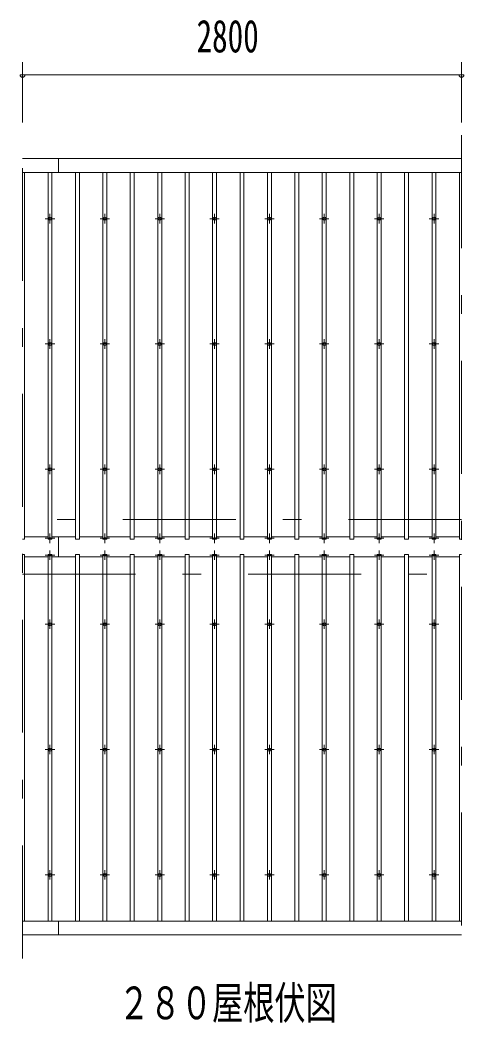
# Model space of a CAD drawing. Units: millimetres, scale not verified. Extents: x -35377 to 35393, y -16800 to 16800.
# Drawn here: x -24684 to -21852, y 8950 to 15345 of the extents above; entities that cross this region are included whole.
import ezdxf
from ezdxf.enums import TextEntityAlignment as Align

# ---------------------------------------------------------------- set-up
doc = ezdxf.new("R2010")
doc.units = ezdxf.units.MM
doc.header["$LTSCALE"] = 60
doc.linetypes.add('USER3', pattern=[24, 12, -5, 2, -5])
for name, color, linetype, lineweight in [('0-2_1-08BOLD', 7, 'Continuous', 18), ('0-3_1-28CENTER', 3, 'USER3', 18), ('0-4_1-48THIN', 4, 'Continuous', 18), ('0-5_1-58DIM', 3, 'Continuous', 18)]:
    doc.layers.add(name, color=color, linetype=linetype, lineweight=lineweight)
doc.styles.add('ＭＳ ゴシック', font='')
doc.styles.get('ＭＳ ゴシック').set_extended_font_data('MS Gothic')

msp = doc.modelspace()

# ---------------------------------------------------------------- linework, layer by layer
at = {"layer": '0-2_1-08BOLD'}
for p, q in [((-21867.83, 14461.47), (-24667.83, 14461.47)), ((-24437.83, 14461.47), (-24437.83, 14374.04)), ((-24667.83, 14374.04), (-21867.83, 14374.04)), ((-24437.83, 12049.83), (-24437.83, 11923.12)), ((-21867.83, 9598.91), (-24667.83, 9598.91)), ((-24437.83, 9598.91), (-24437.83, 9511.48)), ((-24667.83, 9511.48), (-21867.83, 9511.48))]:
    msp.add_line(p, q, dxfattribs=at)
for centre in [(-24492.83, 14078.72), (-24142.83, 14078.72), (-23792.83, 14078.72), (-23442.83, 14078.72), (-23092.83, 14078.72), (-22742.83, 14078.72), (-22392.83, 14078.72), (-22042.83, 14078.72), (-24492.83, 13279.68), (-24142.83, 13279.68), (-23792.83, 13279.68), (-23442.83, 13279.68), (-23092.83, 13279.68), (-22742.83, 13279.68), (-22392.83, 13279.68), (-22042.83, 13279.68), (-24492.83, 12480.63), (-24142.83, 12480.63), (-23792.83, 12480.63), (-23442.83, 12480.63), (-23092.83, 12480.63), (-22742.83, 12480.63), (-22392.83, 12480.63), (-22042.83, 12480.63), (-24492.83, 11492.32), (-24142.83, 11492.32), (-23792.83, 11492.32), (-23442.83, 11492.32), (-23092.83, 11492.32), (-22742.83, 11492.32), (-22392.83, 11492.32), (-22042.83, 11492.32), (-24492.83, 10693.28), (-24142.83, 10693.28), (-23792.83, 10693.28), (-23442.83, 10693.28), (-23092.83, 10693.28), (-22742.83, 10693.28), (-22392.83, 10693.28), (-22042.83, 10693.28), (-24492.83, 9894.23), (-24142.83, 9894.23), (-23792.83, 9894.23), (-23442.83, 9894.23), (-23092.83, 9894.23), (-22742.83, 9894.23), (-22392.83, 9894.23), (-22042.83, 9894.23)]:
    msp.add_circle(centre, 10, dxfattribs=at)
for centre, start, end in [((-24492.83, 12030.08), 46.3961, 133.6039), ((-24492.83, 12051.08), 226.39838, 313.60162), ((-24142.83, 12030.08), 46.3961, 133.6039), ((-24142.83, 12051.08), 226.39838, 313.60162), ((-23792.83, 12030.08), 46.3961, 133.6039), ((-23792.83, 12051.08), 226.39838, 313.60162), ((-23442.83, 12030.08), 46.3961, 133.6039), ((-23442.83, 12051.08), 226.39838, 313.60162), ((-23092.83, 12030.08), 46.3961, 133.6039), ((-23092.83, 12051.08), 226.39838, 313.60162), ((-22742.83, 12030.08), 46.3961, 133.6039), ((-22742.83, 12051.08), 226.39838, 313.60162), ((-22392.83, 12030.08), 46.3961, 133.6039), ((-22392.83, 12051.08), 226.39838, 313.60162), ((-22042.83, 12030.08), 46.3961, 133.6039), ((-22042.83, 12051.08), 226.39838, 313.60162), ((-24492.83, 11921.87), 46.39838, 133.60162), ((-24492.83, 11942.88), 226.3961, 313.6039), ((-24142.83, 11921.87), 46.39838, 133.60162), ((-24142.83, 11942.88), 226.3961, 313.6039), ((-23792.83, 11921.87), 46.39838, 133.60162), ((-23792.83, 11942.88), 226.3961, 313.6039), ((-23442.83, 11921.87), 46.39838, 133.60162), ((-23442.83, 11942.88), 226.3961, 313.6039), ((-23092.83, 11921.87), 46.39838, 133.60162), ((-23092.83, 11942.88), 226.3961, 313.6039), ((-22742.83, 11921.87), 46.39838, 133.60162), ((-22742.83, 11942.88), 226.3961, 313.6039), ((-22392.83, 11921.87), 46.39838, 133.60162), ((-22392.83, 11942.88), 226.3961, 313.6039), ((-22042.83, 11921.87), 46.39838, 133.60162), ((-22042.83, 11942.88), 226.3961, 313.6039)]:
    msp.add_arc(centre, 14.5, start, end, dxfattribs=at)
at = {"layer": '0-3_1-28CENTER'}
for p, q in [((-24667.83, 9361.48), (-24667.83, 14611.48)), ((-21867.83, 14611.48), (-21867.83, 9361.48)), ((-24522.83, 14078.72), (-24462.83, 14078.72)), ((-24492.83, 14048.72), (-24492.83, 14108.72)), ((-24172.83, 14078.72), (-24112.83, 14078.72)), ((-24142.83, 14048.72), (-24142.83, 14108.72)), ((-23822.83, 14078.72), (-23762.83, 14078.72)), ((-23792.83, 14048.72), (-23792.83, 14108.72)), ((-23472.83, 14078.72), (-23412.83, 14078.72)), ((-23442.83, 14048.72), (-23442.83, 14108.72)), ((-23122.83, 14078.72), (-23062.83, 14078.72)), ((-23092.83, 14048.72), (-23092.83, 14108.72)), ((-22772.83, 14078.72), (-22712.83, 14078.72)), ((-22742.83, 14048.72), (-22742.83, 14108.72)), ((-22422.83, 14078.72), (-22362.83, 14078.72)), ((-22392.83, 14048.72), (-22392.83, 14108.72)), ((-22072.83, 14078.72), (-22012.83, 14078.72)), ((-22042.83, 14048.72), (-22042.83, 14108.72)), ((-24492.83, 13249.68), (-24492.83, 13309.68)), ((-24142.83, 13309.68), (-24142.83, 13249.68)), ((-23792.83, 13249.68), (-23792.83, 13309.68)), ((-23442.83, 13309.68), (-23442.83, 13249.68)), ((-23092.83, 13249.68), (-23092.83, 13309.68)), ((-22742.83, 13309.68), (-22742.83, 13249.68)), ((-22392.83, 13249.68), (-22392.83, 13309.68)), ((-22042.83, 13309.68), (-22042.83, 13249.68)), ((-24462.83, 13279.68), (-24522.83, 13279.68)), ((-24112.83, 13279.68), (-24172.83, 13279.68)), ((-23762.83, 13279.68), (-23822.83, 13279.68)), ((-23412.83, 13279.68), (-23472.83, 13279.68)), ((-23062.83, 13279.68), (-23122.83, 13279.68)), ((-22712.83, 13279.68), (-22772.83, 13279.68)), ((-22362.83, 13279.68), (-22422.83, 13279.68)), ((-22012.83, 13279.68), (-22072.83, 13279.68)), ((-24462.83, 12480.63), (-24522.83, 12480.63)), ((-24492.83, 12450.63), (-24492.83, 12510.62)), ((-24112.83, 12480.63), (-24172.83, 12480.63)), ((-24142.83, 12450.63), (-24142.83, 12510.62)), ((-23762.83, 12480.63), (-23822.83, 12480.63)), ((-23792.83, 12450.63), (-23792.83, 12510.62)), ((-23412.83, 12480.63), (-23472.83, 12480.63)), ((-23442.83, 12450.63), (-23442.83, 12510.62)), ((-23062.83, 12480.63), (-23122.83, 12480.63)), ((-23092.83, 12450.63), (-23092.83, 12510.62)), ((-22712.83, 12480.63), (-22772.83, 12480.63)), ((-22742.83, 12450.63), (-22742.83, 12510.62)), ((-22362.83, 12480.63), (-22422.83, 12480.63)), ((-22392.83, 12450.63), (-22392.83, 12510.62)), ((-22012.83, 12480.63), (-22072.83, 12480.63)), ((-22042.83, 12450.63), (-22042.83, 12510.62)), ((-21867.83, 12161.47), (-24667.83, 12161.47)), ((-24462.83, 12040.58), (-24522.83, 12040.58)), ((-24492.83, 12010.58), (-24492.83, 12070.58)), ((-24112.83, 12040.58), (-24172.83, 12040.58)), ((-24142.83, 12010.58), (-24142.83, 12070.58)), ((-23822.83, 12040.58), (-23762.83, 12040.58)), ((-23792.83, 12070.58), (-23792.83, 12010.58)), ((-23412.83, 12040.58), (-23472.83, 12040.58)), ((-23442.83, 12010.58), (-23442.83, 12070.58)), ((-23122.83, 12040.58), (-23062.83, 12040.58)), ((-23092.83, 12070.58), (-23092.83, 12010.58)), ((-22712.83, 12040.58), (-22772.83, 12040.58)), ((-22742.83, 12010.58), (-22742.83, 12070.58)), ((-22422.83, 12040.58), (-22362.83, 12040.58)), ((-22392.83, 12070.58), (-22392.83, 12010.58)), ((-22012.83, 12040.58), (-22072.83, 12040.58)), ((-22042.83, 12010.58), (-22042.83, 12070.58)), ((-24492.83, 11902.38), (-24492.83, 11962.37)), ((-24142.83, 11902.38), (-24142.83, 11962.37)), ((-23792.83, 11962.37), (-23792.83, 11902.38)), ((-23442.83, 11902.38), (-23442.83, 11962.37)), ((-23092.83, 11962.37), (-23092.83, 11902.38)), ((-22742.83, 11902.38), (-22742.83, 11962.37)), ((-22392.83, 11962.37), (-22392.83, 11902.38)), ((-22042.83, 11902.38), (-22042.83, 11962.37)), ((-24522.83, 11932.37), (-24462.83, 11932.37)), ((-24172.83, 11932.37), (-24112.83, 11932.37)), ((-23762.83, 11932.37), (-23822.83, 11932.37)), ((-23472.83, 11932.37), (-23412.83, 11932.37)), ((-23062.83, 11932.37), (-23122.83, 11932.37)), ((-22772.83, 11932.37), (-22712.83, 11932.37)), ((-22362.83, 11932.37), (-22422.83, 11932.37)), ((-22072.83, 11932.37), (-22012.83, 11932.37)), ((-24667.83, 11811.47), (-21867.83, 11811.47)), ((-24492.83, 11522.32), (-24492.83, 11462.32)), ((-24142.83, 11462.32), (-24142.83, 11522.32)), ((-23792.83, 11522.32), (-23792.83, 11462.32)), ((-23442.83, 11462.32), (-23442.83, 11522.32)), ((-23092.83, 11522.32), (-23092.83, 11462.32)), ((-22742.83, 11462.32), (-22742.83, 11522.32)), ((-22392.83, 11522.32), (-22392.83, 11462.32)), ((-22042.83, 11462.32), (-22042.83, 11522.32)), ((-24462.83, 11492.32), (-24522.83, 11492.32)), ((-24112.83, 11492.32), (-24172.83, 11492.32)), ((-23762.83, 11492.32), (-23822.83, 11492.32)), ((-23412.83, 11492.32), (-23472.83, 11492.32)), ((-23062.83, 11492.32), (-23122.83, 11492.32)), ((-22712.83, 11492.32), (-22772.83, 11492.32)), ((-22362.83, 11492.32), (-22422.83, 11492.32)), ((-22012.83, 11492.32), (-22072.83, 11492.32)), ((-24462.83, 10693.28), (-24522.83, 10693.28)), ((-24492.83, 10663.27), (-24492.83, 10723.28)), ((-24172.83, 10693.28), (-24112.83, 10693.28)), ((-24142.83, 10723.28), (-24142.83, 10663.27)), ((-23762.83, 10693.28), (-23822.83, 10693.28)), ((-23792.83, 10663.27), (-23792.83, 10723.28)), ((-23472.83, 10693.28), (-23412.83, 10693.28)), ((-23442.83, 10723.28), (-23442.83, 10663.27)), ((-23062.83, 10693.28), (-23122.83, 10693.28)), ((-23092.83, 10663.27), (-23092.83, 10723.28)), ((-22772.83, 10693.28), (-22712.83, 10693.28)), ((-22742.83, 10723.28), (-22742.83, 10663.27)), ((-22362.83, 10693.28), (-22422.83, 10693.28)), ((-22392.83, 10663.27), (-22392.83, 10723.28)), ((-22072.83, 10693.28), (-22012.83, 10693.28)), ((-22042.83, 10723.28), (-22042.83, 10663.27)), ((-24492.83, 9924.23), (-24492.83, 9864.24)), ((-24142.83, 9924.23), (-24142.83, 9864.24)), ((-23792.83, 9924.23), (-23792.83, 9864.24)), ((-23442.83, 9864.24), (-23442.83, 9924.23)), ((-23092.83, 9924.23), (-23092.83, 9864.24)), ((-22742.83, 9924.23), (-22742.83, 9864.24)), ((-22392.83, 9924.23), (-22392.83, 9864.24)), ((-22042.83, 9864.24), (-22042.83, 9924.23)), ((-24462.83, 9894.23), (-24522.83, 9894.23)), ((-24112.83, 9894.23), (-24172.83, 9894.23)), ((-23762.83, 9894.23), (-23822.83, 9894.23)), ((-23412.83, 9894.23), (-23472.83, 9894.23)), ((-23062.83, 9894.23), (-23122.83, 9894.23)), ((-22712.83, 9894.23), (-22772.83, 9894.23)), ((-22362.83, 9894.23), (-22422.83, 9894.23)), ((-22012.83, 9894.23), (-22072.83, 9894.23))]:
    msp.add_line(p, q, dxfattribs=at)
at = {"layer": '0-4_1-48THIN'}
for p, q in [((-24655.33, 12034.83), (-24655.33, 14374.04)), ((-24480.33, 12034.83), (-24480.33, 14374.04)), ((-24305.33, 12034.83), (-24305.33, 14374.04)), ((-24130.33, 12034.83), (-24130.33, 14374.04)), ((-23955.33, 12034.83), (-23955.33, 14374.04)), ((-23780.33, 12034.83), (-23780.33, 14374.04)), ((-23605.33, 12034.83), (-23605.33, 14374.04)), ((-23430.33, 12034.83), (-23430.33, 14374.04)), ((-23255.33, 12034.83), (-23255.33, 14374.04)), ((-23080.33, 12034.83), (-23080.33, 14374.04)), ((-22905.33, 12034.83), (-22905.33, 14374.04)), ((-22730.33, 12034.83), (-22730.33, 14374.04)), ((-22555.33, 12034.83), (-22555.33, 14374.04)), ((-22380.33, 12034.83), (-22380.33, 14374.04)), ((-22205.33, 12034.83), (-22205.33, 14374.04)), ((-22030.33, 12034.83), (-22030.33, 14374.04)), ((-24667.83, 12034.83), (-24655.33, 12034.83)), ((-24505.33, 12049.83), (-24655.33, 12049.83)), ((-24330.33, 12049.83), (-24480.33, 12049.83)), ((-24155.33, 12049.83), (-24305.33, 12049.83)), ((-23980.33, 12049.83), (-24130.33, 12049.83)), ((-23805.33, 12049.83), (-23955.33, 12049.83)), ((-23630.33, 12049.83), (-23780.33, 12049.83)), ((-23455.33, 12049.83), (-23605.33, 12049.83)), ((-23280.33, 12049.83), (-23430.33, 12049.83)), ((-23105.33, 12049.83), (-23255.33, 12049.83)), ((-22930.33, 12049.83), (-23080.33, 12049.83)), ((-22755.33, 12049.83), (-22905.33, 12049.83)), ((-22580.33, 12049.83), (-22730.33, 12049.83)), ((-22405.33, 12049.83), (-22555.33, 12049.83)), ((-22230.33, 12049.83), (-22380.33, 12049.83)), ((-22055.33, 12049.83), (-22205.33, 12049.83)), ((-21880.33, 12049.83), (-22030.33, 12049.83)), ((-24655.33, 11923.12), (-24505.33, 11923.12)), ((-24505.33, 11938.12), (-24505.33, 9598.91)), ((-24480.33, 11923.12), (-24330.33, 11923.12)), ((-24330.33, 11938.12), (-24330.33, 9598.91)), ((-24305.33, 11923.12), (-24155.33, 11923.12)), ((-24155.33, 11938.12), (-24155.33, 9598.91)), ((-24130.33, 11923.12), (-23980.33, 11923.12)), ((-23980.33, 11938.12), (-23980.33, 9598.91)), ((-23955.33, 11923.12), (-23805.33, 11923.12)), ((-23805.33, 9598.91), (-23805.33, 11938.12)), ((-23780.33, 11923.12), (-23630.33, 11923.12)), ((-23630.33, 9598.91), (-23630.33, 11938.12)), ((-23605.33, 11923.12), (-23455.33, 11923.12)), ((-23455.33, 9598.91), (-23455.33, 11938.12)), ((-23430.33, 11923.12), (-23280.33, 11923.12)), ((-23280.33, 9598.91), (-23280.33, 11938.12)), ((-23255.33, 11923.12), (-23105.33, 11923.12)), ((-23105.33, 9598.91), (-23105.33, 11938.12)), ((-23080.33, 11923.12), (-22930.33, 11923.12)), ((-22930.33, 9598.91), (-22930.33, 11938.12)), ((-22905.33, 11923.12), (-22755.33, 11923.12)), ((-22755.33, 9598.91), (-22755.33, 11938.12)), ((-22730.33, 11923.12), (-22580.33, 11923.12)), ((-22580.33, 9598.91), (-22580.33, 11938.12)), ((-22555.33, 11923.12), (-22405.33, 11923.12)), ((-22405.33, 9598.91), (-22405.33, 11938.12)), ((-22380.33, 11923.12), (-22230.33, 11923.12)), ((-22230.33, 9598.91), (-22230.33, 11938.12)), ((-22205.33, 11923.12), (-22055.33, 11923.12)), ((-22055.33, 9598.91), (-22055.33, 11938.12)), ((-22030.33, 11923.12), (-21880.33, 11923.12)), ((-21880.33, 11938.12), (-21880.33, 9598.91)), ((-21880.33, 11938.12), (-21867.83, 11938.12))]:
    msp.add_line(p, q, dxfattribs=at)
for points in [[(-24505.33, 14374.04), (-24505.33, 12034.83), (-24480.33, 12034.83)], [(-24330.33, 14374.04), (-24330.33, 12034.83), (-24305.33, 12034.83)], [(-24155.33, 14374.04), (-24155.33, 12034.83), (-24130.33, 12034.83)], [(-23980.33, 14374.04), (-23980.33, 12034.83), (-23955.33, 12034.83)], [(-23805.33, 14374.04), (-23805.33, 12034.83), (-23780.33, 12034.83)], [(-23630.33, 14374.04), (-23630.33, 12034.83), (-23605.33, 12034.83)], [(-23455.33, 14374.04), (-23455.33, 12034.83), (-23430.33, 12034.83)], [(-23280.33, 14374.04), (-23280.33, 12034.83), (-23255.33, 12034.83)], [(-23105.33, 14374.04), (-23105.33, 12034.83), (-23080.33, 12034.83)], [(-22930.33, 14374.04), (-22930.33, 12034.83), (-22905.33, 12034.83)], [(-22755.33, 14374.04), (-22755.33, 12034.83), (-22730.33, 12034.83)], [(-22580.33, 14374.04), (-22580.33, 12034.83), (-22555.33, 12034.83)], [(-22405.33, 14374.04), (-22405.33, 12034.83), (-22380.33, 12034.83)], [(-22230.33, 14374.04), (-22230.33, 12034.83), (-22205.33, 12034.83)], [(-22055.33, 14374.04), (-22055.33, 12034.83), (-22030.33, 12034.83)], [(-21880.33, 14374.04), (-21880.33, 12034.83), (-21867.83, 12034.83)], [(-24655.33, 9598.91), (-24655.33, 11938.12), (-24667.83, 11938.12)], [(-24480.33, 9598.91), (-24480.33, 11938.12), (-24505.33, 11938.12)], [(-24305.33, 9598.91), (-24305.33, 11938.12), (-24330.33, 11938.12)], [(-24130.33, 9598.91), (-24130.33, 11938.12), (-24155.33, 11938.12)], [(-23955.33, 9598.91), (-23955.33, 11938.12), (-23980.33, 11938.12)], [(-23805.33, 11938.12), (-23780.33, 11938.12), (-23780.33, 9598.91)], [(-23630.33, 11938.12), (-23605.33, 11938.12), (-23605.33, 9598.91)], [(-23455.33, 11938.12), (-23430.33, 11938.12), (-23430.33, 9598.91)], [(-23280.33, 11938.12), (-23255.33, 11938.12), (-23255.33, 9598.91)], [(-23105.33, 11938.12), (-23080.33, 11938.12), (-23080.33, 9598.91)], [(-22930.33, 11938.12), (-22905.33, 11938.12), (-22905.33, 9598.91)], [(-22755.33, 11938.12), (-22730.33, 11938.12), (-22730.33, 9598.91)], [(-22580.33, 11938.12), (-22555.33, 11938.12), (-22555.33, 9598.91)], [(-22405.33, 11938.12), (-22380.33, 11938.12), (-22380.33, 9598.91)], [(-22230.33, 11938.12), (-22205.33, 11938.12), (-22205.33, 9598.91)], [(-22055.33, 11938.12), (-22030.33, 11938.12), (-22030.33, 9598.91)]]:
    msp.add_lwpolyline(points, dxfattribs=at)
at = {"layer": '0-5_1-58DIM'}
for p, q in [((-24667.83, 14691.48), (-24667.83, 15076.48)), ((-21867.83, 14691.48), (-21867.83, 15076.48)), ((-24651.83, 14996.48), (-24683.83, 14996.48)), ((-24667.83, 14996.48), (-21867.83, 14996.48)), ((-21851.83, 14996.48), (-21883.83, 14996.48))]:
    msp.add_line(p, q, dxfattribs=at)
for centre in [(-24667.83, 14996.48), (-21867.83, 14996.48)]:
    msp.add_arc(centre, 16, 180, 0, dxfattribs=at)

# ---------------------------------------------------------------- texts
at = {"layer": '0-5_1-58DIM', "color": 7, "style": 'ＭＳ ゴシック', "width": 0.7}
for s, p in [('2800', (-23557.87, 15076.48)), ('２８０屋根伏図', (-24055.63, 8911.48))]:
    msp.add_text(s, height=208.4, dxfattribs=at).set_placement(p, align=Align.BOTTOM_LEFT)

doc.saveas('drawing.dxf')
